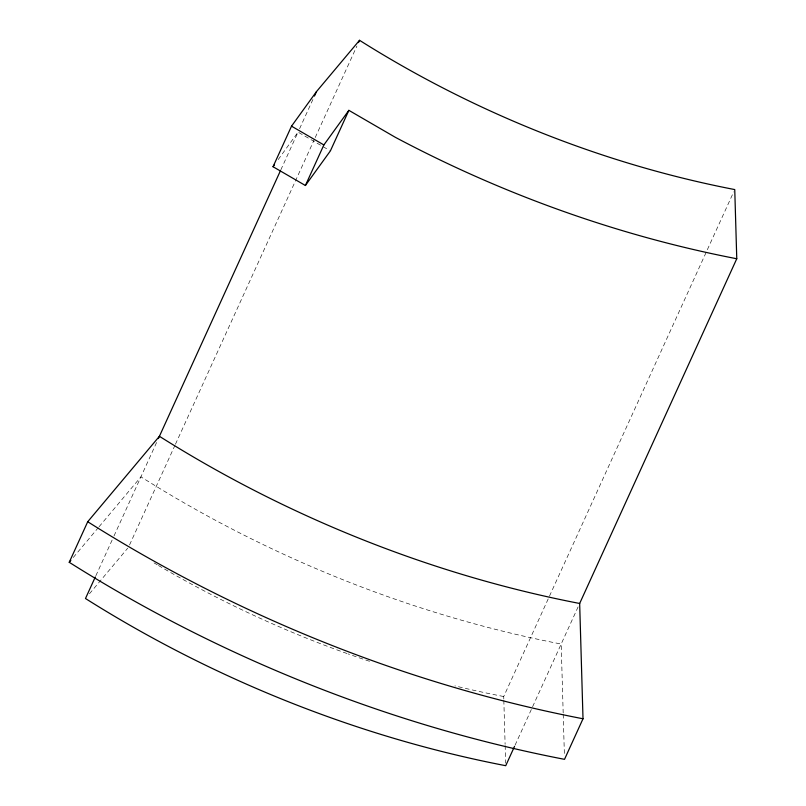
<?xml version="1.0" encoding="UTF-8"?>
<svg xmlns="http://www.w3.org/2000/svg" width="806" height="806" viewBox="0 0 806 806"><rect width="100%" height="100%" fill="white"/><g stroke="black" fill="none" stroke-linecap="round" stroke-linejoin="round"><path stroke-width="0.6" stroke-dasharray="4.03 3.02" d="M95.854 575.776L113.475 537.108M113.989 535.98L156.848 441.92M280.841 169.854L298.039 132.124L329.301 150.269M299.58 128.738L312.919 99.45M129.544 544.957L174.922 445.406M175.446 444.257L314.683 138.713M315.206 137.574L356.927 46.023M503.8 699.034L503.72 696.525L733.712 191.858M515.054 745.228L578.124 606.858M278.191 159.598L298.039 132.124M73.265 557.49L98.241 527.728M99.047 526.771L140.939 476.85A874.822 613.165 24.5 0 0 561.178 644.034L563.182 712.957M89.466 593.77L127.711 548.201M563.213 714.217L564.381 754.315M503.831 700.293L505.11 744.321M505.15 745.58L505.654 763.181M503.72 696.525A781.085 547.476 24.5 0 1 454.886 685.866M369.571 661.303A781.085 547.476 24.5 0 1 348.263 653.968M347.084 653.545A781.085 547.476 24.5 0 1 158.379 565.439M157.291 564.805A781.085 547.476 24.5 0 1 154.057 562.89"/><path stroke-width="1.21" d="M69.235 562.296L87.723 521.734L159.417 436.288A874.822 613.165 24.5 0 0 579.665 603.472L583.01 718.771L564.522 759.333A1031.035 722.66 24.5 0 1 69.235 562.296L70.847 560.372M736.765 258.746A874.822 613.165 24.5 0 1 395.323 137.302L348.867 110.341L330.389 150.893L305.393 185.501L273.043 166.731L291.52 126.169L316.516 91.562L359.536 40.3A781.085 547.476 24.5 0 0 734.75 189.571L736.765 258.746L579.665 603.472M95.33 576.915L85.486 598.515A874.822 613.165 24.5 0 0 505.735 765.7L514.54 746.366M158.389 438.545L280.317 171.003M314.461 96.075L316.516 91.562M358.489 42.587L359.536 40.3M305.393 185.501L323.871 144.939L348.867 110.341M273.043 166.731L274.514 164.696M291.52 126.169L323.871 144.939M583.01 718.771A1031.035 722.66 24.5 0 1 87.723 521.734"/></g></svg>
